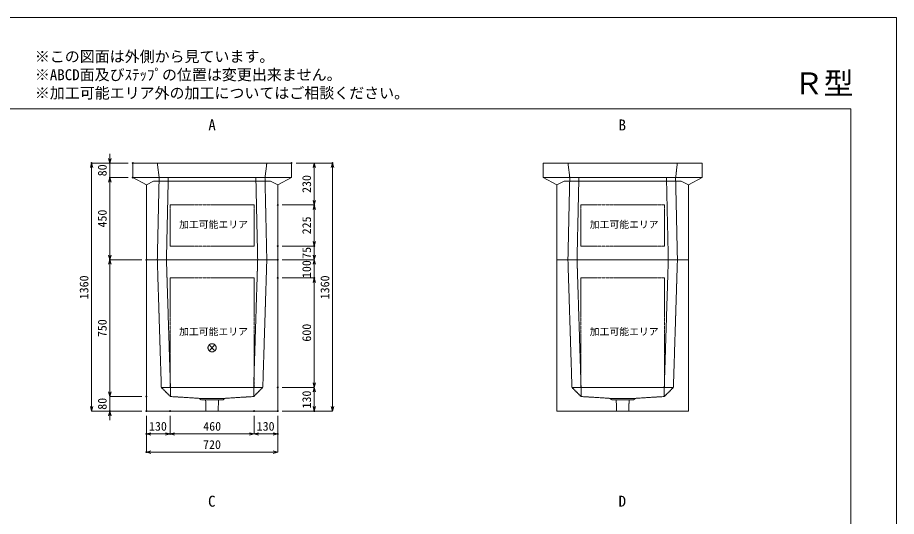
# Model space of a CAD drawing. Units: millimetres, scale not verified. Extents: x -3712 to 3712, y -2625 to 2625.
# Drawn here: x -1103 to 3712, y -110 to 2625 of the extents above; entities that cross this region are included whole.
import ezdxf
from ezdxf.enums import TextEntityAlignment as Align

# ---------------------------------------------------------------- set-up
doc = ezdxf.new("R2010")
doc.units = ezdxf.units.MM
doc.header["$LTSCALE"] = 10
doc.header["$PDMODE"] = 32
doc.header["$PDSIZE"] = 5
doc.linetypes.add('LONG_DASHED1', pattern=[7, 6, -1])
doc.linetypes.add('LONG_DOUBLE_CHAIN', pattern=[21.8, 18, -1, 0.6, -0.6, 0.6, -1])
for name, color, linetype, lineweight in [('0-0_D-TTL', 7, 'Continuous', 9), ('0-1_Defpoints', 7, 'Continuous', 9), ('0-3_D-TTL-TXT', 7, 'Continuous', 9), ('0-4_D-STR-TXT', 7, 'Continuous', 9), ('0-5_D-STR-DIM', 3, 'Continuous', 9), ('0-6_0', 7, 'Continuous', 9), ('0-7_D-STR', 7, 'LONG_DASHED1', 9), ('0-9_D-STR-STR5', 1, 'LONG_DOUBLE_CHAIN', 9)]:
    doc.layers.add(name, color=color, linetype=linetype, lineweight=lineweight)
doc.styles.add('ＭＳ ゴシック', font='')
doc.styles.get('ＭＳ ゴシック').set_extended_font_data('MS Gothic')

# ---------------------------------------------------------------- blocks, each defined once
blk = doc.blocks.new('A$C4DE05FD1')
at = {"layer": '0-0_D-TTL', "color": 134}
for p, q in [((2000, 38000), (57400, 38000)), ((57400, 38000), (57400, 2000))]:
    blk.add_line(p, q, dxfattribs=at)
at = {"layer": '0-1_Defpoints', "color": 134}
for p, q in [((0, 42000), (59400, 42000)), ((59400, 42000), (59400, 0))]:
    blk.add_line(p, q, dxfattribs=at)
at = {"layer": '0-3_D-TTL-TXT', "style": 'ＭＳ ゴシック'}
for s, p in [('※この図面は外側から見ています。', (21630.46, 39907.83)), ('※ABCD面及びｽﾃｯﾌﾟの位置は変更出来ません。', (21630.46, 39107.83)), ('※加工可能エリア外の加工についてはご相談ください。', (21630.46, 38307.83))]:
    blk.add_text(s, height=481.1, dxfattribs=at).set_placement(p, align=Align.BOTTOM_LEFT)
blk = doc.blocks.new('_Open30')
at = {"layer": '0-6_0'}
blk.add_line((0, 0), (-10, 0), dxfattribs=at)
blk.add_lwpolyline([(-10, 2.679), (0, 0), (-10, -2.679)], dxfattribs=at)
blk = doc.blocks.new('A$C31CA379A')
at = {"layer": '0-4_D-STR-TXT', "style": 'ＭＳ ゴシック'}
for s, p in [('A', (-162.94, -1095.26)), ('B', (17819.31, -1095.26)), ('C', (-175.69, -17595.27)), ('D', (17819.31, -17595.27))]:
    blk.add_text(s, height=481.1, dxfattribs=at).set_placement(p, align=Align.BOTTOM_LEFT)
blk = doc.blocks.new('A$C4FB20316')
at = {"layer": '0-7_D-STR', "linetype": 'Continuous'}
for p, q in [((-4350, 4500), (-4350, 5300)), ((-4350, 5300), (4350, 5300)), ((4350, 5300), (4350, 4500)), ((-3600, 4100), (-4350, 4500)), ((4350, 4500), (-4350, 4500)), ((3600, 4100), (4350, 4500)), ((-3600, 4100), (-3200, 4300)), ((-3600, 0), (-3600, 4100)), ((3600, 4100), (3600, 0)), ((-3600, 0), (3600, 0))]:
    blk.add_line(p, q, dxfattribs=at)
at = {"layer": '0-7_D-STR'}
for p, q in [((-3000, 5300), (-2900, 4500)), ((3000, 5300), (2900, 4500)), ((-2900, 4500), (-3000, 0)), ((-2400, 4500), (-2500, 0)), ((2400, 4500), (2500, 0)), ((2900, 4500), (3000, 0))]:
    blk.add_line(p, q, dxfattribs=at)
at = {"layer": '0-7_D-STR', "linetype": 'Continuous'}
blk.add_lwpolyline([(3600, 4100), (3200, 4300), (-3200, 4300)], dxfattribs=at)
at = {"layer": '0-9_D-STR-STR5'}
for p, q in [((2300, 3000), (2300, 750)), ((2300, 750), (-2300, 750))]:
    blk.add_line(p, q, dxfattribs=at)
blk.add_lwpolyline([(2300, 3000), (-2300, 3000), (-2300, 750)], dxfattribs=at)
blk = doc.blocks.new('A$C2D8D082F')
at = {"layer": '0-7_D-STR', "linetype": 'Continuous'}
for p, q in [((-3600, 0), (3600, 0)), ((-3600, -8300), (-3600, 0))]:
    blk.add_line(p, q, dxfattribs=at)
at = {"layer": '0-7_D-STR'}
for p, q in [((-3000, 0), (-2780, -7000)), ((-2500, 0), (-2280, -7000)), ((2500, 0), (2280, -7000)), ((3000, 0), (2780, -7000)), ((-2280, -7500), (-2780, -7000)), ((-2780, -7000), (2780, -7000)), ((-2280, -7500), (-2280, -7000)), ((2280, -7500), (2780, -7000)), ((2280, -7500), (2280, -7000)), ((-2280, -7500), (-700, -7600)), ((-600, -7690), (-700, -7600)), ((700, -7600), (-700, -7600)), ((600, -7690), (-600, -7690)), ((-333, -8300), (-352.5, -7690)), ((333, -8300), (352.5, -7690)), ((600, -7690), (700, -7600)), ((2280, -7500), (700, -7600))]:
    blk.add_line(p, q, dxfattribs=at)
at = {"layer": '0-7_D-STR', "linetype": 'Continuous'}
blk.add_lwpolyline([(-3600, -8300), (3600, -8300), (3600, 0)], dxfattribs=at)
at = {"layer": '0-9_D-STR-STR5'}
for p, q in [((2300, -1000), (2300, -7000)), ((2300, -7000), (-2300, -7000))]:
    blk.add_line(p, q, dxfattribs=at)
blk.add_lwpolyline([(2300, -1000), (-2300, -1000), (-2300, -7000)], dxfattribs=at)
blk = doc.blocks.new('A$C1C640AAB')
at = {"layer": '0-9_D-STR-STR5'}
for p, q in [((-159.1, -159.1), (159.1, 159.1)), ((-159.1, 159.1), (159.1, -159.1))]:
    blk.add_line(p, q, dxfattribs=at)
blk.add_circle((0, 0), 225, dxfattribs=at)
blk = doc.blocks.new('A$C477cbc95')
at = {"layer": '0-7_D-STR'}
blk.add_blockref('A$C2D8D082F', (0, 0), dxfattribs=at)
at = {"layer": '0-9_D-STR-STR5'}
blk.add_blockref('A$C1C640AAB', (0, -4830), dxfattribs=at)

msp = doc.modelspace()

# ---------------------------------------------------------------- linework, layer by layer
at = {"layer": '0-1_Defpoints'}
for p in [(-697.5, 1827.5), (-472.5, 1827.5), (-472.5, 1827.5), (397.5, 1827.5), (622.5, 1827.5), (-597.5, 1747.5), (-472.5, 1747.5), (322.5, 1597.5), (522.5, 1597.5), (322.5, 1372.5), (522.5, 1372.5), (-597.5, 1297.5), (-397.5, 1297.5), (-397.5, 1297.5), (322.5, 1297.5), (322.5, 1197.5), (522.5, 1197.5), (322.5, 597.5), (-397.5, 547.5), (-597.5, 467.5), (-397.5, 467.5), (-397.5, 467.5), (-267.5, 467.5), (192.5, 467.5), (322.5, 467.5), (322.5, 467.5), (522.5, 467.5), (-397.5, 342.5), (-267.5, 342.5), (322.5, 342.5), (-397.5, 242.5)]:
    msp.add_point(p, dxfattribs=at)
at = {"layer": '0-5_D-STR-DIM'}
for p, q in [((-597.5, 1852.5), (-597.5, 1877.5)), ((-497.5, 1827.5), (-697.5, 1827.5)), ((-697.5, 492.5), (-697.5, 1802.5)), ((-497.5, 1827.5), (-597.5, 1827.5)), ((-597.5, 1827.5), (-597.5, 1747.5)), ((422.5, 1827.5), (522.5, 1827.5)), ((422.5, 1827.5), (622.5, 1827.5)), ((522.5, 1802.5), (522.5, 1622.5)), ((622.5, 492.5), (622.5, 1802.5)), ((-497.5, 1747.5), (-597.5, 1747.5)), ((-497.5, 1747.5), (-597.5, 1747.5)), ((-597.5, 1722.5), (-597.5, 1697.5)), ((-597.5, 1322.5), (-597.5, 1722.5)), ((347.5, 1597.5), (522.5, 1597.5)), ((347.5, 1597.5), (522.5, 1597.5)), ((522.5, 1397.5), (522.5, 1572.5)), ((522.5, 1397.5), (522.5, 1422.5)), ((347.5, 1372.5), (522.5, 1372.5)), ((347.5, 1372.5), (522.5, 1372.5)), ((522.5, 1297.5), (522.5, 1372.5)), ((522.5, 1322.5), (522.5, 1347.5)), ((-422.5, 1297.5), (-597.5, 1297.5)), ((-422.5, 1297.5), (-597.5, 1297.5)), ((-597.5, 572.5), (-597.5, 1272.5)), ((347.5, 1297.5), (522.5, 1297.5)), ((347.5, 1297.5), (522.5, 1297.5)), ((522.5, 1297.5), (522.5, 1197.5)), ((522.5, 1272.5), (522.5, 1247.5)), ((347.5, 1197.5), (522.5, 1197.5)), ((347.5, 1197.5), (522.5, 1197.5)), ((522.5, 1172.5), (522.5, 1147.5)), ((522.5, 622.5), (522.5, 1172.5)), ((-597.5, 572.5), (-597.5, 597.5)), ((347.5, 597.5), (522.5, 597.5)), ((347.5, 597.5), (522.5, 597.5)), ((-422.5, 547.5), (-597.5, 547.5)), ((-422.5, 547.5), (-597.5, 547.5)), ((-597.5, 547.5), (-597.5, 467.5)), ((522.5, 572.5), (522.5, 492.5)), ((-422.5, 467.5), (-697.5, 467.5)), ((-422.5, 467.5), (-597.5, 467.5)), ((-597.5, 442.5), (-597.5, 417.5)), ((-397.5, 442.5), (-397.5, 242.5)), ((-397.5, 442.5), (-397.5, 342.5)), ((-267.5, 442.5), (-267.5, 342.5)), ((-267.5, 442.5), (-267.5, 342.5)), ((192.5, 442.5), (192.5, 342.5)), ((192.5, 442.5), (192.5, 342.5)), ((322.5, 442.5), (322.5, 342.5)), ((322.5, 442.5), (322.5, 242.5)), ((347.5, 467.5), (522.5, 467.5)), ((347.5, 467.5), (622.5, 467.5)), ((-292.5, 342.5), (-372.5, 342.5)), ((167.5, 342.5), (-242.5, 342.5)), ((217.5, 342.5), (297.5, 342.5)), ((297.5, 242.5), (-372.5, 242.5))]:
    msp.add_line(p, q, dxfattribs=at)

# ---------------------------------------------------------------- block references
at = {"layer": '0-0_D-TTL', "xscale": 0.125, "yscale": 0.125}
msp.add_blockref('A$C4DE05FD1', (-3712.5, -2625), dxfattribs=at)
at = {"layer": '0-4_D-STR-TXT', "xscale": 0.125, "yscale": 0.125}
msp.add_blockref('A$C31CA379A', (-37.5, 2125), dxfattribs=at)
at = {"layer": '0-5_D-STR-DIM', "xscale": 2.5, "yscale": 2.5}
for p, rotation in [((-597.5, 1827.5), 270), ((-697.5, 1827.5), 90), ((522.5, 1827.5), 90), ((622.5, 1827.5), 90), ((-597.5, 1747.5), 90), ((-597.5, 1747.5), 90), ((522.5, 1597.5), 270), ((522.5, 1597.5), 90), ((522.5, 1372.5), 270), ((522.5, 1372.5), 270), ((-597.5, 1297.5), 270), ((522.5, 1297.5), 270), ((-597.5, 1297.5), 90), ((522.5, 1297.5), 90), ((522.5, 1197.5), 90), ((522.5, 1197.5), 90), ((522.5, 597.5), 270), ((522.5, 597.5), 90), ((-597.5, 547.5), 270), ((-597.5, 547.5), 270), ((-697.5, 467.5), 270), ((522.5, 467.5), 270), ((622.5, 467.5), 270), ((-597.5, 467.5), 90), ((-397.5, 342.5), 180), ((-267.5, 342.5), 180), ((192.5, 342.5), 180), ((-397.5, 242.5), 180)]:
    msp.add_blockref('_Open30', p, dxfattribs=dict(at, rotation=rotation))
for p in [(-267.5, 342.5), (192.5, 342.5), (322.5, 342.5), (322.5, 242.5)]:
    msp.add_blockref('_Open30', p, dxfattribs=at)
at = {"layer": '0-7_D-STR', "xscale": 0.1, "yscale": 0.1}
for name, p in [('A$C4FB20316', (-37.5, 1297.5)), ('A$C4FB20316', (2212.5, 1297.5)), ('A$C477cbc95', (-37.5, 1297.5)), ('A$C2D8D082F', (2212.5, 1297.5))]:
    msp.add_blockref(name, p, dxfattribs=at)

# ---------------------------------------------------------------- texts
at = {"layer": '0-3_D-TTL-TXT', "style": 'ＭＳ ゴシック'}
msp.add_text('Ｒ型', height=120.3, dxfattribs=at).set_placement((3149.52, 2168.18), align=Align.BOTTOM_LEFT)
at = {"layer": '0-5_D-STR-DIM', "style": 'ＭＳ ゴシック'}
for s, p in [('80', (-600.75, 1754.88)), ('230', (519.25, 1663.5)), ('450', (-600.75, 1474)), ('225', (519.25, 1436.65)), ('75', (519.25, 1302.4)), ('100', (519.25, 1196.85)), ('1360', (-700.75, 1080.6)), ('1360', (619.25, 1080.6)), ('750', (-600.75, 873)), ('600', (519.25, 848.25)), ('80', (-600.75, 474.88)), ('130', (519.25, 481.85))]:
    msp.add_text(s, height=48.09, rotation=90, dxfattribs=at).set_placement(p, align=Align.BOTTOM_LEFT)
for s, p in [('130', (-383.15, 345.75)), ('460', (-86, 345.75)), ('130', (206.85, 345.75)), ('720', (-87, 245.75))]:
    msp.add_text(s, height=48.09, dxfattribs=at).set_placement(p, align=Align.BOTTOM_LEFT)
at = {"layer": '0-9_D-STR-STR5', "style": 'ＭＳ ゴシック'}
for p in [(-217.98, 1459.75), (2032.02, 1459.75), (-217.98, 872.25), (2032.02, 872.25)]:
    msp.add_text('加工可能エリア', height=38.49, dxfattribs=at).set_placement(p, align=Align.BOTTOM_LEFT)

doc.saveas('drawing.dxf')
